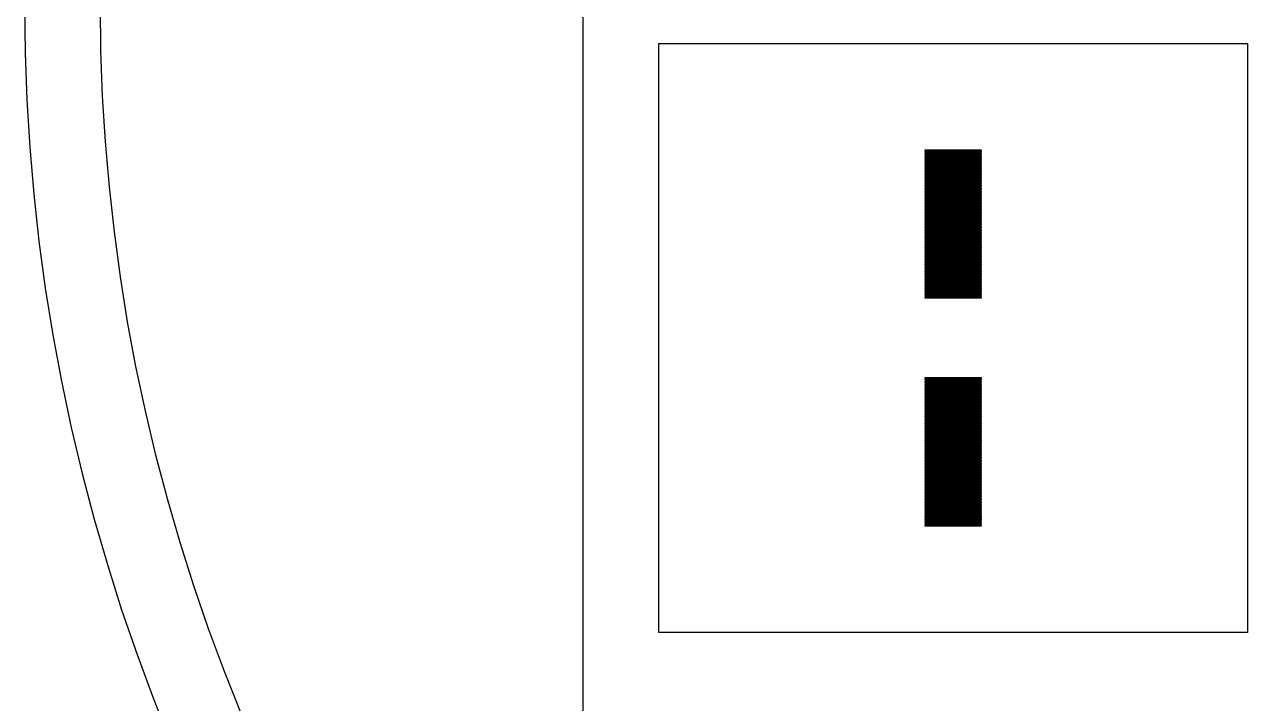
# Model space of a CAD drawing. Extents: x -18 to 83, y -18 to 83.
# Drawn here: x -18.45 to 13.75, y 13.88 to 31.75 of the extents above; entities that cross this region are included whole.
import ezdxf

# ---------------------------------------------------------------- set-up
doc = ezdxf.new("R2010")
doc.units = 0

msp = doc.modelspace()

# ---------------------------------------------------------------- linework, layer by layer
for p, q in [((-3.75, 65.0457), (-3.75, -0.54568)), ((-18.45, 32.25), (-18.4347, 31.0058)), ((-16.4353, 31.0548), (-16.45, 32.25)), ((-1.75, 15.75), (-1.75, 31.25)), ((-1.75, 31.25), (13.75, 31.25)), ((13.75, 31.25), (13.75, 15.75)), ((-18.4347, 31.0058), (-18.3889, 29.7623)), ((-16.3913, 29.8604), (-16.4353, 31.0548)), ((-18.3889, 29.7623), (-18.3126, 28.5203)), ((-16.318, 28.6674), (-16.3913, 29.8604)), ((-16.2155, 27.4766), (-16.318, 28.6674)), ((-18.3126, 28.5203), (-18.2059, 27.2805)), ((6.75, 28.445), (5.25, 28.445)), ((5.25, 28.445), (5.25, 28.435)), ((5.25, 28.435), (6.75, 28.435)), ((6.75, 28.405), (5.25, 28.405)), ((5.25, 28.405), (5.25, 28.395)), ((5.25, 28.395), (6.75, 28.395)), ((6.75, 28.365), (5.25, 28.365)), ((5.25, 28.365), (5.25, 28.355)), ((5.25, 28.355), (6.75, 28.355)), ((6.75, 28.435), (6.75, 28.445)), ((6.75, 28.395), (6.75, 28.405)), ((6.75, 28.355), (6.75, 28.365)), ((6.75, 28.325), (5.25, 28.325)), ((5.25, 28.325), (5.25, 28.315)), ((5.25, 28.315), (6.75, 28.315)), ((6.75, 28.285), (5.25, 28.285)), ((5.25, 28.285), (5.25, 28.275)), ((5.25, 28.275), (6.75, 28.275)), ((6.75, 28.245), (5.25, 28.245)), ((5.25, 28.245), (5.25, 28.235)), ((5.25, 28.235), (6.75, 28.235)), ((6.75, 28.205), (5.25, 28.205)), ((5.25, 28.205), (5.25, 28.195)), ((5.25, 28.195), (6.75, 28.195)), ((6.75, 28.165), (5.25, 28.165)), ((5.25, 28.165), (5.25, 28.155)), ((5.25, 28.155), (6.75, 28.155)), ((6.75, 28.125), (5.25, 28.125)), ((5.25, 28.125), (5.25, 28.115)), ((5.25, 28.115), (6.75, 28.115)), ((6.75, 28.085), (5.25, 28.085)), ((5.25, 28.085), (5.25, 28.075)), ((5.25, 28.075), (6.75, 28.075)), ((6.75, 28.045), (5.25, 28.045)), ((5.25, 28.045), (5.25, 28.035)), ((5.25, 28.035), (6.75, 28.035)), ((6.75, 28.315), (6.75, 28.325)), ((6.75, 28.275), (6.75, 28.285)), ((6.75, 28.235), (6.75, 28.245)), ((6.75, 28.195), (6.75, 28.205)), ((6.75, 28.155), (6.75, 28.165)), ((6.75, 28.115), (6.75, 28.125)), ((6.75, 28.075), (6.75, 28.085)), ((6.75, 28.035), (6.75, 28.045)), ((6.75, 28.005), (5.25, 28.005)), ((5.25, 28.005), (5.25, 27.995)), ((5.25, 27.995), (6.75, 27.995)), ((6.75, 27.965), (5.25, 27.965)), ((5.25, 27.965), (5.25, 27.955)), ((5.25, 27.955), (6.75, 27.955)), ((6.75, 27.925), (5.25, 27.925)), ((5.25, 27.925), (5.25, 27.915)), ((5.25, 27.915), (6.75, 27.915)), ((6.75, 27.885), (5.25, 27.885)), ((5.25, 27.885), (5.25, 27.875)), ((5.25, 27.875), (6.75, 27.875)), ((6.75, 27.845), (5.25, 27.845)), ((5.25, 27.845), (5.25, 27.835)), ((5.25, 27.835), (6.75, 27.835)), ((6.75, 27.805), (5.25, 27.805)), ((5.25, 27.805), (5.25, 27.795)), ((5.25, 27.795), (6.75, 27.795)), ((6.75, 27.765), (5.25, 27.765)), ((5.25, 27.765), (5.25, 27.755)), ((5.25, 27.755), (6.75, 27.755)), ((6.75, 27.725), (5.25, 27.725)), ((5.25, 27.725), (5.25, 27.715)), ((5.25, 27.715), (6.75, 27.715)), ((6.75, 27.995), (6.75, 28.005)), ((6.75, 27.955), (6.75, 27.965)), ((6.75, 27.915), (6.75, 27.925)), ((6.75, 27.875), (6.75, 27.885)), ((6.75, 27.835), (6.75, 27.845)), ((6.75, 27.795), (6.75, 27.805)), ((6.75, 27.755), (6.75, 27.765)), ((6.75, 27.715), (6.75, 27.725)), ((-16.0837, 26.2886), (-16.2155, 27.4766)), ((6.75, 27.685), (5.25, 27.685)), ((5.25, 27.685), (5.25, 27.675)), ((5.25, 27.675), (6.75, 27.675)), ((6.75, 27.645), (5.25, 27.645)), ((5.25, 27.645), (5.25, 27.635)), ((5.25, 27.635), (6.75, 27.635)), ((6.75, 27.605), (5.25, 27.605)), ((5.25, 27.605), (5.25, 27.595)), ((5.25, 27.595), (6.75, 27.595)), ((6.75, 27.565), (5.25, 27.565)), ((5.25, 27.565), (5.25, 27.555)), ((5.25, 27.555), (6.75, 27.555)), ((6.75, 27.525), (5.25, 27.525)), ((5.25, 27.525), (5.25, 27.515)), ((5.25, 27.515), (6.75, 27.515)), ((6.75, 27.485), (5.25, 27.485)), ((5.25, 27.485), (5.25, 27.475)), ((5.25, 27.475), (6.75, 27.475)), ((6.75, 27.445), (5.25, 27.445)), ((5.25, 27.445), (5.25, 27.435)), ((5.25, 27.435), (6.75, 27.435)), ((6.75, 27.405), (5.25, 27.405)), ((5.25, 27.405), (5.25, 27.395)), ((5.25, 27.395), (6.75, 27.395)), ((6.75, 27.675), (6.75, 27.685)), ((6.75, 27.635), (6.75, 27.645)), ((6.75, 27.595), (6.75, 27.605)), ((6.75, 27.555), (6.75, 27.565)), ((6.75, 27.515), (6.75, 27.525)), ((6.75, 27.475), (6.75, 27.485)), ((6.75, 27.435), (6.75, 27.445)), ((6.75, 27.395), (6.75, 27.405)), ((-18.2059, 27.2805), (-18.0687, 26.0438)), ((6.75, 27.365), (5.25, 27.365)), ((5.25, 27.365), (5.25, 27.355)), ((5.25, 27.355), (6.75, 27.355)), ((6.75, 27.325), (5.25, 27.325)), ((5.25, 27.325), (5.25, 27.315)), ((5.25, 27.315), (6.75, 27.315)), ((6.75, 27.285), (5.25, 27.285)), ((5.25, 27.285), (5.25, 27.275)), ((5.25, 27.275), (6.75, 27.275)), ((6.75, 27.245), (5.25, 27.245)), ((5.25, 27.245), (5.25, 27.235)), ((5.25, 27.235), (6.75, 27.235)), ((6.75, 27.205), (5.25, 27.205)), ((5.25, 27.205), (5.25, 27.195)), ((5.25, 27.195), (6.75, 27.195)), ((6.75, 27.165), (5.25, 27.165)), ((5.25, 27.165), (5.25, 27.155)), ((5.25, 27.155), (6.75, 27.155)), ((6.75, 27.125), (5.25, 27.125)), ((5.25, 27.125), (5.25, 27.115)), ((5.25, 27.115), (6.75, 27.115)), ((6.75, 27.085), (5.25, 27.085)), ((5.25, 27.085), (5.25, 27.075)), ((5.25, 27.075), (6.75, 27.075)), ((6.75, 27.355), (6.75, 27.365)), ((6.75, 27.315), (6.75, 27.325)), ((6.75, 27.275), (6.75, 27.285)), ((6.75, 27.235), (6.75, 27.245)), ((6.75, 27.195), (6.75, 27.205)), ((6.75, 27.155), (6.75, 27.165)), ((6.75, 27.115), (6.75, 27.125)), ((6.75, 27.075), (6.75, 27.085)), ((6.75, 27.045), (5.25, 27.045)), ((5.25, 27.045), (5.25, 27.035)), ((5.25, 27.035), (6.75, 27.035)), ((6.75, 27.005), (5.25, 27.005)), ((5.25, 27.005), (5.25, 26.995)), ((5.25, 26.995), (6.75, 26.995)), ((6.75, 26.965), (5.25, 26.965)), ((5.25, 26.965), (5.25, 26.955)), ((5.25, 26.955), (6.75, 26.955)), ((6.75, 26.925), (5.25, 26.925)), ((5.25, 26.925), (5.25, 26.915)), ((5.25, 26.915), (6.75, 26.915)), ((6.75, 26.885), (5.25, 26.885)), ((5.25, 26.885), (5.25, 26.875)), ((5.25, 26.875), (6.75, 26.875)), ((6.75, 26.845), (5.25, 26.845)), ((5.25, 26.845), (5.25, 26.835)), ((5.25, 26.835), (6.75, 26.835)), ((6.75, 26.805), (5.25, 26.805)), ((5.25, 26.805), (5.25, 26.795)), ((5.25, 26.795), (6.75, 26.795)), ((6.75, 26.765), (5.25, 26.765)), ((5.25, 26.765), (5.25, 26.755)), ((5.25, 26.755), (6.75, 26.755)), ((6.75, 27.035), (6.75, 27.045)), ((6.75, 26.995), (6.75, 27.005)), ((6.75, 26.955), (6.75, 26.965)), ((6.75, 26.915), (6.75, 26.925)), ((6.75, 26.875), (6.75, 26.885)), ((6.75, 26.835), (6.75, 26.845)), ((6.75, 26.795), (6.75, 26.805)), ((6.75, 26.755), (6.75, 26.765)), ((6.75, 26.725), (5.25, 26.725)), ((5.25, 26.725), (5.25, 26.715)), ((5.25, 26.715), (6.75, 26.715)), ((6.75, 26.685), (5.25, 26.685)), ((5.25, 26.685), (5.25, 26.675)), ((5.25, 26.675), (6.75, 26.675)), ((6.75, 26.645), (5.25, 26.645)), ((5.25, 26.645), (5.25, 26.635)), ((5.25, 26.635), (6.75, 26.635)), ((6.75, 26.605), (5.25, 26.605)), ((5.25, 26.605), (5.25, 26.595)), ((5.25, 26.595), (6.75, 26.595)), ((6.75, 26.565), (5.25, 26.565)), ((5.25, 26.565), (5.25, 26.555)), ((5.25, 26.555), (6.75, 26.555)), ((6.75, 26.525), (5.25, 26.525)), ((5.25, 26.525), (5.25, 26.515)), ((5.25, 26.515), (6.75, 26.515)), ((6.75, 26.485), (5.25, 26.485)), ((5.25, 26.485), (5.25, 26.475)), ((5.25, 26.475), (6.75, 26.475)), ((6.75, 26.445), (5.25, 26.445)), ((5.25, 26.445), (5.25, 26.435)), ((5.25, 26.435), (6.75, 26.435)), ((6.75, 26.405), (5.25, 26.405)), ((5.25, 26.405), (5.25, 26.395)), ((6.75, 26.715), (6.75, 26.725)), ((6.75, 26.675), (6.75, 26.685)), ((6.75, 26.635), (6.75, 26.645)), ((6.75, 26.595), (6.75, 26.605)), ((6.75, 26.555), (6.75, 26.565)), ((6.75, 26.515), (6.75, 26.525)), ((6.75, 26.475), (6.75, 26.485)), ((6.75, 26.435), (6.75, 26.445)), ((6.75, 26.395), (6.75, 26.405)), ((-15.9229, 25.1042), (-16.0837, 26.2886)), ((5.25, 26.395), (6.75, 26.395)), ((6.75, 26.365), (5.25, 26.365)), ((5.25, 26.365), (5.25, 26.355)), ((5.25, 26.355), (6.75, 26.355)), ((6.75, 26.325), (5.25, 26.325)), ((5.25, 26.325), (5.25, 26.315)), ((5.25, 26.315), (6.75, 26.315)), ((6.75, 26.285), (5.25, 26.285)), ((5.25, 26.285), (5.25, 26.275)), ((5.25, 26.275), (6.75, 26.275)), ((6.75, 26.245), (5.25, 26.245)), ((5.25, 26.245), (5.25, 26.235)), ((5.25, 26.235), (6.75, 26.235)), ((6.75, 26.205), (5.25, 26.205)), ((5.25, 26.205), (5.25, 26.195)), ((5.25, 26.195), (6.75, 26.195)), ((6.75, 26.165), (5.25, 26.165)), ((5.25, 26.165), (5.25, 26.155)), ((5.25, 26.155), (6.75, 26.155)), ((6.75, 26.125), (5.25, 26.125)), ((5.25, 26.125), (5.25, 26.115)), ((5.25, 26.115), (6.75, 26.115)), ((6.75, 26.085), (5.25, 26.085)), ((5.25, 26.085), (5.25, 26.075)), ((6.75, 26.355), (6.75, 26.365)), ((6.75, 26.315), (6.75, 26.325)), ((6.75, 26.275), (6.75, 26.285)), ((6.75, 26.235), (6.75, 26.245)), ((6.75, 26.195), (6.75, 26.205)), ((6.75, 26.155), (6.75, 26.165)), ((6.75, 26.115), (6.75, 26.125)), ((6.75, 26.075), (6.75, 26.085)), ((-18.0687, 26.0438), (-17.9012, 24.8108)), ((5.25, 26.075), (6.75, 26.075)), ((6.75, 26.045), (5.25, 26.045)), ((5.25, 26.045), (5.25, 26.035)), ((5.25, 26.035), (6.75, 26.035)), ((6.75, 26.005), (5.25, 26.005)), ((5.25, 26.005), (5.25, 25.995)), ((5.25, 25.995), (6.75, 25.995)), ((6.75, 25.965), (5.25, 25.965)), ((5.25, 25.965), (5.25, 25.955)), ((5.25, 25.955), (6.75, 25.955)), ((6.75, 25.925), (5.25, 25.925)), ((5.25, 25.925), (5.25, 25.915)), ((5.25, 25.915), (6.75, 25.915)), ((6.75, 25.885), (5.25, 25.885)), ((5.25, 25.885), (5.25, 25.875)), ((5.25, 25.875), (6.75, 25.875)), ((6.75, 25.845), (5.25, 25.845)), ((5.25, 25.845), (5.25, 25.835)), ((5.25, 25.835), (6.75, 25.835)), ((6.75, 25.805), (5.25, 25.805)), ((5.25, 25.805), (5.25, 25.795)), ((5.25, 25.795), (6.75, 25.795)), ((6.75, 25.765), (5.25, 25.765)), ((5.25, 25.765), (5.25, 25.755)), ((6.75, 26.035), (6.75, 26.045)), ((6.75, 25.995), (6.75, 26.005)), ((6.75, 25.955), (6.75, 25.965)), ((6.75, 25.915), (6.75, 25.925)), ((6.75, 25.875), (6.75, 25.885)), ((6.75, 25.835), (6.75, 25.845)), ((6.75, 25.795), (6.75, 25.805)), ((6.75, 25.755), (6.75, 25.765)), ((5.25, 25.755), (6.75, 25.755)), ((6.75, 25.725), (5.25, 25.725)), ((5.25, 25.725), (5.25, 25.715)), ((5.25, 25.715), (6.75, 25.715)), ((6.75, 25.685), (5.25, 25.685)), ((5.25, 25.685), (5.25, 25.675)), ((5.25, 25.675), (6.75, 25.675)), ((6.75, 25.645), (5.25, 25.645)), ((5.25, 25.645), (5.25, 25.635)), ((5.25, 25.635), (6.75, 25.635)), ((6.75, 25.605), (5.25, 25.605)), ((5.25, 25.605), (5.25, 25.595)), ((5.25, 25.595), (6.75, 25.595)), ((6.75, 25.565), (5.25, 25.565)), ((5.25, 25.565), (5.25, 25.555)), ((5.25, 25.555), (6.75, 25.555)), ((6.75, 25.525), (5.25, 25.525)), ((5.25, 25.525), (5.25, 25.515)), ((5.25, 25.515), (6.75, 25.515)), ((6.75, 25.485), (5.25, 25.485)), ((5.25, 25.485), (5.25, 25.475)), ((5.25, 25.475), (6.75, 25.475)), ((6.75, 25.445), (5.25, 25.445)), ((5.25, 25.445), (5.25, 25.435)), ((6.75, 25.715), (6.75, 25.725)), ((6.75, 25.675), (6.75, 25.685)), ((6.75, 25.635), (6.75, 25.645)), ((6.75, 25.595), (6.75, 25.605)), ((6.75, 25.555), (6.75, 25.565)), ((6.75, 25.515), (6.75, 25.525)), ((6.75, 25.475), (6.75, 25.485)), ((6.75, 25.435), (6.75, 25.445)), ((5.25, 25.435), (6.75, 25.435)), ((6.75, 25.405), (5.25, 25.405)), ((5.25, 25.405), (5.25, 25.395)), ((5.25, 25.395), (6.75, 25.395)), ((6.75, 25.365), (5.25, 25.365)), ((5.25, 25.365), (5.25, 25.355)), ((5.25, 25.355), (6.75, 25.355)), ((6.75, 25.325), (5.25, 25.325)), ((5.25, 25.325), (5.25, 25.315)), ((5.25, 25.315), (6.75, 25.315)), ((6.75, 25.285), (5.25, 25.285)), ((5.25, 25.285), (5.25, 25.275)), ((5.25, 25.275), (6.75, 25.275)), ((6.75, 25.245), (5.25, 25.245)), ((5.25, 25.245), (5.25, 25.235)), ((5.25, 25.235), (6.75, 25.235)), ((6.75, 25.205), (5.25, 25.205)), ((5.25, 25.205), (5.25, 25.195)), ((5.25, 25.195), (6.75, 25.195)), ((6.75, 25.165), (5.25, 25.165)), ((5.25, 25.165), (5.25, 25.155)), ((5.25, 25.155), (6.75, 25.155)), ((6.75, 25.125), (5.25, 25.125)), ((5.25, 25.125), (5.25, 25.115)), ((6.75, 25.395), (6.75, 25.405)), ((6.75, 25.355), (6.75, 25.365)), ((6.75, 25.315), (6.75, 25.325)), ((6.75, 25.275), (6.75, 25.285)), ((6.75, 25.235), (6.75, 25.245)), ((6.75, 25.195), (6.75, 25.205)), ((6.75, 25.155), (6.75, 25.165)), ((6.75, 25.115), (6.75, 25.125)), ((-17.9012, 24.8108), (-17.7036, 23.5822)), ((-15.733, 23.9241), (-15.9229, 25.1042)), ((5.25, 25.115), (6.75, 25.115)), ((6.75, 25.085), (5.25, 25.085)), ((5.25, 25.085), (5.25, 25.075)), ((5.25, 25.075), (6.75, 25.075)), ((6.75, 25.045), (5.25, 25.045)), ((5.25, 25.045), (5.25, 25.035)), ((5.25, 25.035), (6.75, 25.035)), ((6.75, 25.005), (5.25, 25.005)), ((5.25, 25.005), (5.25, 24.995)), ((5.25, 24.995), (6.75, 24.995)), ((6.75, 24.965), (5.25, 24.965)), ((5.25, 24.965), (5.25, 24.955)), ((5.25, 24.955), (6.75, 24.955)), ((6.75, 24.925), (5.25, 24.925)), ((5.25, 24.925), (5.25, 24.915)), ((5.25, 24.915), (6.75, 24.915)), ((6.75, 24.885), (5.25, 24.885)), ((5.25, 24.885), (5.25, 24.875)), ((5.25, 24.875), (6.75, 24.875)), ((6.75, 24.845), (5.25, 24.845)), ((5.25, 24.845), (5.25, 24.835)), ((5.25, 24.835), (6.75, 24.835)), ((6.75, 24.805), (5.25, 24.805)), ((5.25, 24.805), (5.25, 24.795)), ((5.25, 24.795), (6.75, 24.795)), ((6.75, 25.075), (6.75, 25.085)), ((6.75, 25.035), (6.75, 25.045)), ((6.75, 24.995), (6.75, 25.005)), ((6.75, 24.955), (6.75, 24.965)), ((6.75, 24.915), (6.75, 24.925)), ((6.75, 24.875), (6.75, 24.885)), ((6.75, 24.835), (6.75, 24.845)), ((6.75, 24.795), (6.75, 24.805)), ((6.75, 24.765), (5.25, 24.765)), ((5.25, 24.765), (5.25, 24.755)), ((5.25, 24.755), (6.75, 24.755)), ((6.75, 24.725), (5.25, 24.725)), ((5.25, 24.725), (5.25, 24.715)), ((5.25, 24.715), (6.75, 24.715)), ((6.75, 24.685), (5.25, 24.685)), ((5.25, 24.685), (5.25, 24.675)), ((5.25, 24.675), (6.75, 24.675)), ((6.75, 24.645), (5.25, 24.645)), ((5.25, 24.645), (5.25, 24.635)), ((5.25, 24.635), (6.75, 24.635)), ((6.75, 24.605), (5.25, 24.605)), ((5.25, 24.605), (5.25, 24.595)), ((5.25, 24.595), (6.75, 24.595)), ((6.75, 24.565), (5.25, 24.565)), ((5.25, 24.565), (5.25, 24.555)), ((5.25, 24.555), (6.75, 24.555)), ((6.75, 24.755), (6.75, 24.765)), ((6.75, 24.715), (6.75, 24.725)), ((6.75, 24.675), (6.75, 24.685)), ((6.75, 24.635), (6.75, 24.645)), ((6.75, 24.595), (6.75, 24.605)), ((6.75, 24.555), (6.75, 24.565)), ((-15.5142, 22.7491), (-15.733, 23.9241)), ((-17.7036, 23.5822), (-17.4758, 22.3589)), ((-15.2667, 21.5798), (-15.5142, 22.7491)), ((-17.4758, 22.3589), (-17.2181, 21.1416)), ((6.75, 22.445), (5.25, 22.445)), ((5.25, 22.445), (5.25, 22.435)), ((5.25, 22.435), (6.75, 22.435)), ((6.75, 22.405), (5.25, 22.405)), ((5.25, 22.405), (5.25, 22.395)), ((5.25, 22.395), (6.75, 22.395)), ((6.75, 22.365), (5.25, 22.365)), ((5.25, 22.365), (5.25, 22.355)), ((5.25, 22.355), (6.75, 22.355)), ((6.75, 22.325), (5.25, 22.325)), ((5.25, 22.325), (5.25, 22.315)), ((5.25, 22.315), (6.75, 22.315)), ((6.75, 22.285), (5.25, 22.285)), ((5.25, 22.285), (5.25, 22.275)), ((5.25, 22.275), (6.75, 22.275)), ((6.75, 22.245), (5.25, 22.245)), ((5.25, 22.245), (5.25, 22.235)), ((5.25, 22.235), (6.75, 22.235)), ((6.75, 22.435), (6.75, 22.445)), ((6.75, 22.395), (6.75, 22.405)), ((6.75, 22.355), (6.75, 22.365)), ((6.75, 22.315), (6.75, 22.325)), ((6.75, 22.275), (6.75, 22.285)), ((6.75, 22.235), (6.75, 22.245)), ((6.75, 22.205), (5.25, 22.205)), ((5.25, 22.205), (5.25, 22.195)), ((5.25, 22.195), (6.75, 22.195)), ((6.75, 22.165), (5.25, 22.165)), ((5.25, 22.165), (5.25, 22.155)), ((5.25, 22.155), (6.75, 22.155)), ((6.75, 22.125), (5.25, 22.125)), ((5.25, 22.125), (5.25, 22.115)), ((5.25, 22.115), (6.75, 22.115)), ((6.75, 22.085), (5.25, 22.085)), ((5.25, 22.085), (5.25, 22.075)), ((5.25, 22.075), (6.75, 22.075)), ((6.75, 22.045), (5.25, 22.045)), ((5.25, 22.045), (5.25, 22.035)), ((5.25, 22.035), (6.75, 22.035)), ((6.75, 22.005), (5.25, 22.005)), ((5.25, 22.005), (5.25, 21.995)), ((5.25, 21.995), (6.75, 21.995)), ((6.75, 21.965), (5.25, 21.965)), ((5.25, 21.965), (5.25, 21.955)), ((5.25, 21.955), (6.75, 21.955)), ((6.75, 21.925), (5.25, 21.925)), ((5.25, 21.925), (5.25, 21.915)), ((5.25, 21.915), (6.75, 21.915)), ((6.75, 22.195), (6.75, 22.205)), ((6.75, 22.155), (6.75, 22.165)), ((6.75, 22.115), (6.75, 22.125)), ((6.75, 22.075), (6.75, 22.085)), ((6.75, 22.035), (6.75, 22.045)), ((6.75, 21.995), (6.75, 22.005)), ((6.75, 21.955), (6.75, 21.965)), ((6.75, 21.915), (6.75, 21.925)), ((-14.9905, 20.4169), (-15.2667, 21.5798)), ((6.75, 21.885), (5.25, 21.885)), ((5.25, 21.885), (5.25, 21.875)), ((5.25, 21.875), (6.75, 21.875)), ((6.75, 21.845), (5.25, 21.845)), ((5.25, 21.845), (5.25, 21.835)), ((5.25, 21.835), (6.75, 21.835)), ((6.75, 21.805), (5.25, 21.805)), ((5.25, 21.805), (5.25, 21.795)), ((5.25, 21.795), (6.75, 21.795)), ((6.75, 21.765), (5.25, 21.765)), ((5.25, 21.765), (5.25, 21.755)), ((5.25, 21.755), (6.75, 21.755)), ((6.75, 21.725), (5.25, 21.725)), ((5.25, 21.725), (5.25, 21.715)), ((5.25, 21.715), (6.75, 21.715)), ((6.75, 21.685), (5.25, 21.685)), ((5.25, 21.685), (5.25, 21.675)), ((5.25, 21.675), (6.75, 21.675)), ((6.75, 21.645), (5.25, 21.645)), ((5.25, 21.645), (5.25, 21.635)), ((5.25, 21.635), (6.75, 21.635)), ((6.75, 21.605), (5.25, 21.605)), ((5.25, 21.605), (5.25, 21.595)), ((5.25, 21.595), (6.75, 21.595)), ((6.75, 21.875), (6.75, 21.885)), ((6.75, 21.835), (6.75, 21.845)), ((6.75, 21.795), (6.75, 21.805)), ((6.75, 21.755), (6.75, 21.765)), ((6.75, 21.715), (6.75, 21.725)), ((6.75, 21.675), (6.75, 21.685)), ((6.75, 21.635), (6.75, 21.645)), ((6.75, 21.595), (6.75, 21.605)), ((6.75, 21.565), (5.25, 21.565)), ((5.25, 21.565), (5.25, 21.555)), ((5.25, 21.555), (6.75, 21.555)), ((6.75, 21.525), (5.25, 21.525)), ((5.25, 21.525), (5.25, 21.515)), ((5.25, 21.515), (6.75, 21.515)), ((6.75, 21.485), (5.25, 21.485)), ((5.25, 21.485), (5.25, 21.475)), ((5.25, 21.475), (6.75, 21.475)), ((6.75, 21.445), (5.25, 21.445)), ((5.25, 21.445), (5.25, 21.435)), ((5.25, 21.435), (6.75, 21.435)), ((6.75, 21.405), (5.25, 21.405)), ((5.25, 21.405), (5.25, 21.395)), ((5.25, 21.395), (6.75, 21.395)), ((6.75, 21.365), (5.25, 21.365)), ((5.25, 21.365), (5.25, 21.355)), ((5.25, 21.355), (6.75, 21.355)), ((6.75, 21.325), (5.25, 21.325)), ((5.25, 21.325), (5.25, 21.315)), ((5.25, 21.315), (6.75, 21.315)), ((6.75, 21.285), (5.25, 21.285)), ((5.25, 21.285), (5.25, 21.275)), ((5.25, 21.275), (6.75, 21.275)), ((6.75, 21.555), (6.75, 21.565)), ((6.75, 21.515), (6.75, 21.525)), ((6.75, 21.475), (6.75, 21.485)), ((6.75, 21.435), (6.75, 21.445)), ((6.75, 21.395), (6.75, 21.405)), ((6.75, 21.355), (6.75, 21.365)), ((6.75, 21.315), (6.75, 21.325)), ((6.75, 21.275), (6.75, 21.285)), ((-17.2181, 21.1416), (-16.9306, 19.9309)), ((6.75, 21.245), (5.25, 21.245)), ((5.25, 21.245), (5.25, 21.235)), ((5.25, 21.235), (6.75, 21.235)), ((6.75, 21.205), (5.25, 21.205)), ((5.25, 21.205), (5.25, 21.195)), ((5.25, 21.195), (6.75, 21.195)), ((6.75, 21.165), (5.25, 21.165)), ((5.25, 21.165), (5.25, 21.155)), ((5.25, 21.155), (6.75, 21.155)), ((6.75, 21.125), (5.25, 21.125)), ((5.25, 21.125), (5.25, 21.115)), ((5.25, 21.115), (6.75, 21.115)), ((6.75, 21.085), (5.25, 21.085)), ((5.25, 21.085), (5.25, 21.075)), ((5.25, 21.075), (6.75, 21.075)), ((6.75, 21.045), (5.25, 21.045)), ((5.25, 21.045), (5.25, 21.035)), ((5.25, 21.035), (6.75, 21.035)), ((6.75, 21.005), (5.25, 21.005)), ((5.25, 21.005), (5.25, 20.995)), ((5.25, 20.995), (6.75, 20.995)), ((6.75, 20.965), (5.25, 20.965)), ((5.25, 20.965), (5.25, 20.955)), ((5.25, 20.955), (6.75, 20.955)), ((6.75, 21.235), (6.75, 21.245)), ((6.75, 21.195), (6.75, 21.205)), ((6.75, 21.155), (6.75, 21.165)), ((6.75, 21.115), (6.75, 21.125)), ((6.75, 21.075), (6.75, 21.085)), ((6.75, 21.035), (6.75, 21.045)), ((6.75, 20.995), (6.75, 21.005)), ((6.75, 20.955), (6.75, 20.965)), ((6.75, 20.925), (5.25, 20.925)), ((5.25, 20.925), (5.25, 20.915)), ((5.25, 20.915), (6.75, 20.915)), ((6.75, 20.885), (5.25, 20.885)), ((5.25, 20.885), (5.25, 20.875)), ((5.25, 20.875), (6.75, 20.875)), ((6.75, 20.845), (5.25, 20.845)), ((5.25, 20.845), (5.25, 20.835)), ((5.25, 20.835), (6.75, 20.835)), ((6.75, 20.805), (5.25, 20.805)), ((5.25, 20.805), (5.25, 20.795)), ((5.25, 20.795), (6.75, 20.795)), ((6.75, 20.765), (5.25, 20.765)), ((5.25, 20.765), (5.25, 20.755)), ((5.25, 20.755), (6.75, 20.755)), ((6.75, 20.725), (5.25, 20.725)), ((5.25, 20.725), (5.25, 20.715)), ((5.25, 20.715), (6.75, 20.715)), ((6.75, 20.685), (5.25, 20.685)), ((5.25, 20.685), (5.25, 20.675)), ((5.25, 20.675), (6.75, 20.675)), ((6.75, 20.645), (5.25, 20.645)), ((5.25, 20.645), (5.25, 20.635)), ((5.25, 20.635), (6.75, 20.635)), ((6.75, 20.915), (6.75, 20.925)), ((6.75, 20.875), (6.75, 20.885)), ((6.75, 20.835), (6.75, 20.845)), ((6.75, 20.795), (6.75, 20.805)), ((6.75, 20.755), (6.75, 20.765)), ((6.75, 20.715), (6.75, 20.725)), ((6.75, 20.675), (6.75, 20.685)), ((6.75, 20.635), (6.75, 20.645)), ((-14.6859, 19.2611), (-14.9905, 20.4169)), ((6.75, 20.605), (5.25, 20.605)), ((5.25, 20.605), (5.25, 20.595)), ((5.25, 20.595), (6.75, 20.595)), ((6.75, 20.565), (5.25, 20.565)), ((5.25, 20.565), (5.25, 20.555)), ((5.25, 20.555), (6.75, 20.555)), ((6.75, 20.525), (5.25, 20.525)), ((5.25, 20.525), (5.25, 20.515)), ((5.25, 20.515), (6.75, 20.515)), ((6.75, 20.485), (5.25, 20.485)), ((5.25, 20.485), (5.25, 20.475)), ((5.25, 20.475), (6.75, 20.475)), ((6.75, 20.445), (5.25, 20.445)), ((5.25, 20.445), (5.25, 20.435)), ((5.25, 20.435), (6.75, 20.435)), ((6.75, 20.405), (5.25, 20.405)), ((5.25, 20.405), (5.25, 20.395)), ((5.25, 20.395), (6.75, 20.395)), ((6.75, 20.365), (5.25, 20.365)), ((5.25, 20.365), (5.25, 20.355)), ((5.25, 20.355), (6.75, 20.355)), ((6.75, 20.325), (5.25, 20.325)), ((5.25, 20.325), (5.25, 20.315)), ((5.25, 20.315), (6.75, 20.315)), ((6.75, 20.595), (6.75, 20.605)), ((6.75, 20.555), (6.75, 20.565)), ((6.75, 20.515), (6.75, 20.525)), ((6.75, 20.475), (6.75, 20.485)), ((6.75, 20.435), (6.75, 20.445)), ((6.75, 20.395), (6.75, 20.405)), ((6.75, 20.355), (6.75, 20.365)), ((6.75, 20.315), (6.75, 20.325)), ((6.75, 20.285), (5.25, 20.285)), ((5.25, 20.285), (5.25, 20.275)), ((5.25, 20.275), (6.75, 20.275)), ((6.75, 20.245), (5.25, 20.245)), ((5.25, 20.245), (5.25, 20.235)), ((5.25, 20.235), (6.75, 20.235)), ((6.75, 20.205), (5.25, 20.205)), ((5.25, 20.205), (5.25, 20.195)), ((5.25, 20.195), (6.75, 20.195)), ((6.75, 20.165), (5.25, 20.165)), ((5.25, 20.165), (5.25, 20.155)), ((5.25, 20.155), (6.75, 20.155)), ((6.75, 20.125), (5.25, 20.125)), ((5.25, 20.125), (5.25, 20.115)), ((5.25, 20.115), (6.75, 20.115)), ((6.75, 20.085), (5.25, 20.085)), ((5.25, 20.085), (5.25, 20.075)), ((5.25, 20.075), (6.75, 20.075)), ((6.75, 20.045), (5.25, 20.045)), ((5.25, 20.045), (5.25, 20.035)), ((5.25, 20.035), (6.75, 20.035)), ((6.75, 20.005), (5.25, 20.005)), ((5.25, 20.005), (5.25, 19.995)), ((5.25, 19.995), (6.75, 19.995)), ((6.75, 19.965), (5.25, 19.965)), ((5.25, 19.965), (5.25, 19.955)), ((6.75, 20.275), (6.75, 20.285)), ((6.75, 20.235), (6.75, 20.245)), ((6.75, 20.195), (6.75, 20.205)), ((6.75, 20.155), (6.75, 20.165)), ((6.75, 20.115), (6.75, 20.125)), ((6.75, 20.075), (6.75, 20.085)), ((6.75, 20.035), (6.75, 20.045)), ((6.75, 19.995), (6.75, 20.005)), ((6.75, 19.955), (6.75, 19.965)), ((-16.9306, 19.9309), (-16.6134, 18.7277)), ((5.25, 19.955), (6.75, 19.955)), ((6.75, 19.925), (5.25, 19.925)), ((5.25, 19.925), (5.25, 19.915)), ((5.25, 19.915), (6.75, 19.915)), ((6.75, 19.885), (5.25, 19.885)), ((5.25, 19.885), (5.25, 19.875)), ((5.25, 19.875), (6.75, 19.875)), ((6.75, 19.845), (5.25, 19.845)), ((5.25, 19.845), (5.25, 19.835)), ((5.25, 19.835), (6.75, 19.835)), ((6.75, 19.805), (5.25, 19.805)), ((5.25, 19.805), (5.25, 19.795)), ((5.25, 19.795), (6.75, 19.795)), ((6.75, 19.765), (5.25, 19.765)), ((5.25, 19.765), (5.25, 19.755)), ((5.25, 19.755), (6.75, 19.755)), ((6.75, 19.725), (5.25, 19.725)), ((5.25, 19.725), (5.25, 19.715)), ((5.25, 19.715), (6.75, 19.715)), ((6.75, 19.685), (5.25, 19.685)), ((5.25, 19.685), (5.25, 19.675)), ((5.25, 19.675), (6.75, 19.675)), ((6.75, 19.645), (5.25, 19.645)), ((5.25, 19.645), (5.25, 19.635)), ((6.75, 19.915), (6.75, 19.925)), ((6.75, 19.875), (6.75, 19.885)), ((6.75, 19.835), (6.75, 19.845)), ((6.75, 19.795), (6.75, 19.805)), ((6.75, 19.755), (6.75, 19.765)), ((6.75, 19.715), (6.75, 19.725)), ((6.75, 19.675), (6.75, 19.685)), ((6.75, 19.635), (6.75, 19.645)), ((5.25, 19.635), (6.75, 19.635)), ((6.75, 19.605), (5.25, 19.605)), ((5.25, 19.605), (5.25, 19.595)), ((5.25, 19.595), (6.75, 19.595)), ((6.75, 19.565), (5.25, 19.565)), ((5.25, 19.565), (5.25, 19.555)), ((5.25, 19.555), (6.75, 19.555)), ((6.75, 19.525), (5.25, 19.525)), ((5.25, 19.525), (5.25, 19.515)), ((5.25, 19.515), (6.75, 19.515)), ((6.75, 19.485), (5.25, 19.485)), ((5.25, 19.485), (5.25, 19.475)), ((5.25, 19.475), (6.75, 19.475)), ((6.75, 19.445), (5.25, 19.445)), ((5.25, 19.445), (5.25, 19.435)), ((5.25, 19.435), (6.75, 19.435)), ((6.75, 19.405), (5.25, 19.405)), ((5.25, 19.405), (5.25, 19.395)), ((5.25, 19.395), (6.75, 19.395)), ((6.75, 19.365), (5.25, 19.365)), ((5.25, 19.365), (5.25, 19.355)), ((5.25, 19.355), (6.75, 19.355)), ((6.75, 19.325), (5.25, 19.325)), ((5.25, 19.325), (5.25, 19.315)), ((6.75, 19.595), (6.75, 19.605)), ((6.75, 19.555), (6.75, 19.565)), ((6.75, 19.515), (6.75, 19.525)), ((6.75, 19.475), (6.75, 19.485)), ((6.75, 19.435), (6.75, 19.445)), ((6.75, 19.395), (6.75, 19.405)), ((6.75, 19.355), (6.75, 19.365)), ((6.75, 19.315), (6.75, 19.325)), ((-14.353, 18.1131), (-14.6859, 19.2611)), ((5.25, 19.315), (6.75, 19.315)), ((6.75, 19.285), (5.25, 19.285)), ((5.25, 19.285), (5.25, 19.275)), ((5.25, 19.275), (6.75, 19.275)), ((6.75, 19.245), (5.25, 19.245)), ((5.25, 19.245), (5.25, 19.235)), ((5.25, 19.235), (6.75, 19.235)), ((6.75, 19.205), (5.25, 19.205)), ((5.25, 19.205), (5.25, 19.195)), ((5.25, 19.195), (6.75, 19.195)), ((6.75, 19.165), (5.25, 19.165)), ((5.25, 19.165), (5.25, 19.155)), ((5.25, 19.155), (6.75, 19.155)), ((6.75, 19.125), (5.25, 19.125)), ((5.25, 19.125), (5.25, 19.115)), ((5.25, 19.115), (6.75, 19.115)), ((6.75, 19.085), (5.25, 19.085)), ((5.25, 19.085), (5.25, 19.075)), ((5.25, 19.075), (6.75, 19.075)), ((6.75, 19.045), (5.25, 19.045)), ((5.25, 19.045), (5.25, 19.035)), ((5.25, 19.035), (6.75, 19.035)), ((6.75, 19.005), (5.25, 19.005)), ((5.25, 19.005), (5.25, 18.995)), ((6.75, 19.275), (6.75, 19.285)), ((6.75, 19.235), (6.75, 19.245)), ((6.75, 19.195), (6.75, 19.205)), ((6.75, 19.155), (6.75, 19.165)), ((6.75, 19.115), (6.75, 19.125)), ((6.75, 19.075), (6.75, 19.085)), ((6.75, 19.035), (6.75, 19.045)), ((6.75, 18.995), (6.75, 19.005)), ((-16.6134, 18.7277), (-16.2669, 17.5326)), ((5.25, 18.995), (6.75, 18.995)), ((6.75, 18.965), (5.25, 18.965)), ((5.25, 18.965), (5.25, 18.955)), ((5.25, 18.955), (6.75, 18.955)), ((6.75, 18.925), (5.25, 18.925)), ((5.25, 18.925), (5.25, 18.915)), ((5.25, 18.915), (6.75, 18.915)), ((6.75, 18.885), (5.25, 18.885)), ((5.25, 18.885), (5.25, 18.875)), ((5.25, 18.875), (6.75, 18.875)), ((6.75, 18.845), (5.25, 18.845)), ((5.25, 18.845), (5.25, 18.835)), ((5.25, 18.835), (6.75, 18.835)), ((6.75, 18.805), (5.25, 18.805)), ((5.25, 18.805), (5.25, 18.795)), ((5.25, 18.795), (6.75, 18.795)), ((6.75, 18.765), (5.25, 18.765)), ((5.25, 18.765), (5.25, 18.755)), ((5.25, 18.755), (6.75, 18.755)), ((6.75, 18.725), (5.25, 18.725)), ((5.25, 18.725), (5.25, 18.715)), ((5.25, 18.715), (6.75, 18.715)), ((6.75, 18.685), (5.25, 18.685)), ((5.25, 18.685), (5.25, 18.675)), ((6.75, 18.955), (6.75, 18.965)), ((6.75, 18.915), (6.75, 18.925)), ((6.75, 18.875), (6.75, 18.885)), ((6.75, 18.835), (6.75, 18.845)), ((6.75, 18.795), (6.75, 18.805)), ((6.75, 18.755), (6.75, 18.765)), ((6.75, 18.715), (6.75, 18.725)), ((6.75, 18.675), (6.75, 18.685)), ((5.25, 18.675), (6.75, 18.675)), ((6.75, 18.645), (5.25, 18.645)), ((5.25, 18.645), (5.25, 18.635)), ((5.25, 18.635), (6.75, 18.635)), ((6.75, 18.605), (5.25, 18.605)), ((5.25, 18.605), (5.25, 18.595)), ((5.25, 18.595), (6.75, 18.595)), ((6.75, 18.565), (5.25, 18.565)), ((5.25, 18.565), (5.25, 18.555)), ((5.25, 18.555), (6.75, 18.555)), ((6.75, 18.635), (6.75, 18.645)), ((6.75, 18.595), (6.75, 18.605)), ((6.75, 18.555), (6.75, 18.565)), ((-13.992, 16.9737), (-14.353, 18.1131)), ((-16.2669, 17.5326), (-15.8911, 16.3463)), ((-13.6032, 15.8435), (-13.992, 16.9737)), ((-15.8911, 16.3463), (-15.4863, 15.1697)), ((-13.1867, 14.7231), (-13.6032, 15.8435)), ((13.75, 15.75), (-1.75, 15.75)), ((-15.4863, 15.1697), (-15.0527, 14.0033)), ((-12.7429, 13.6133), (-13.1867, 14.7231)), ((-15.0527, 14.0033), (-14.5907, 12.8479))]:
    msp.add_line(p, q)

doc.saveas('drawing.dxf')
